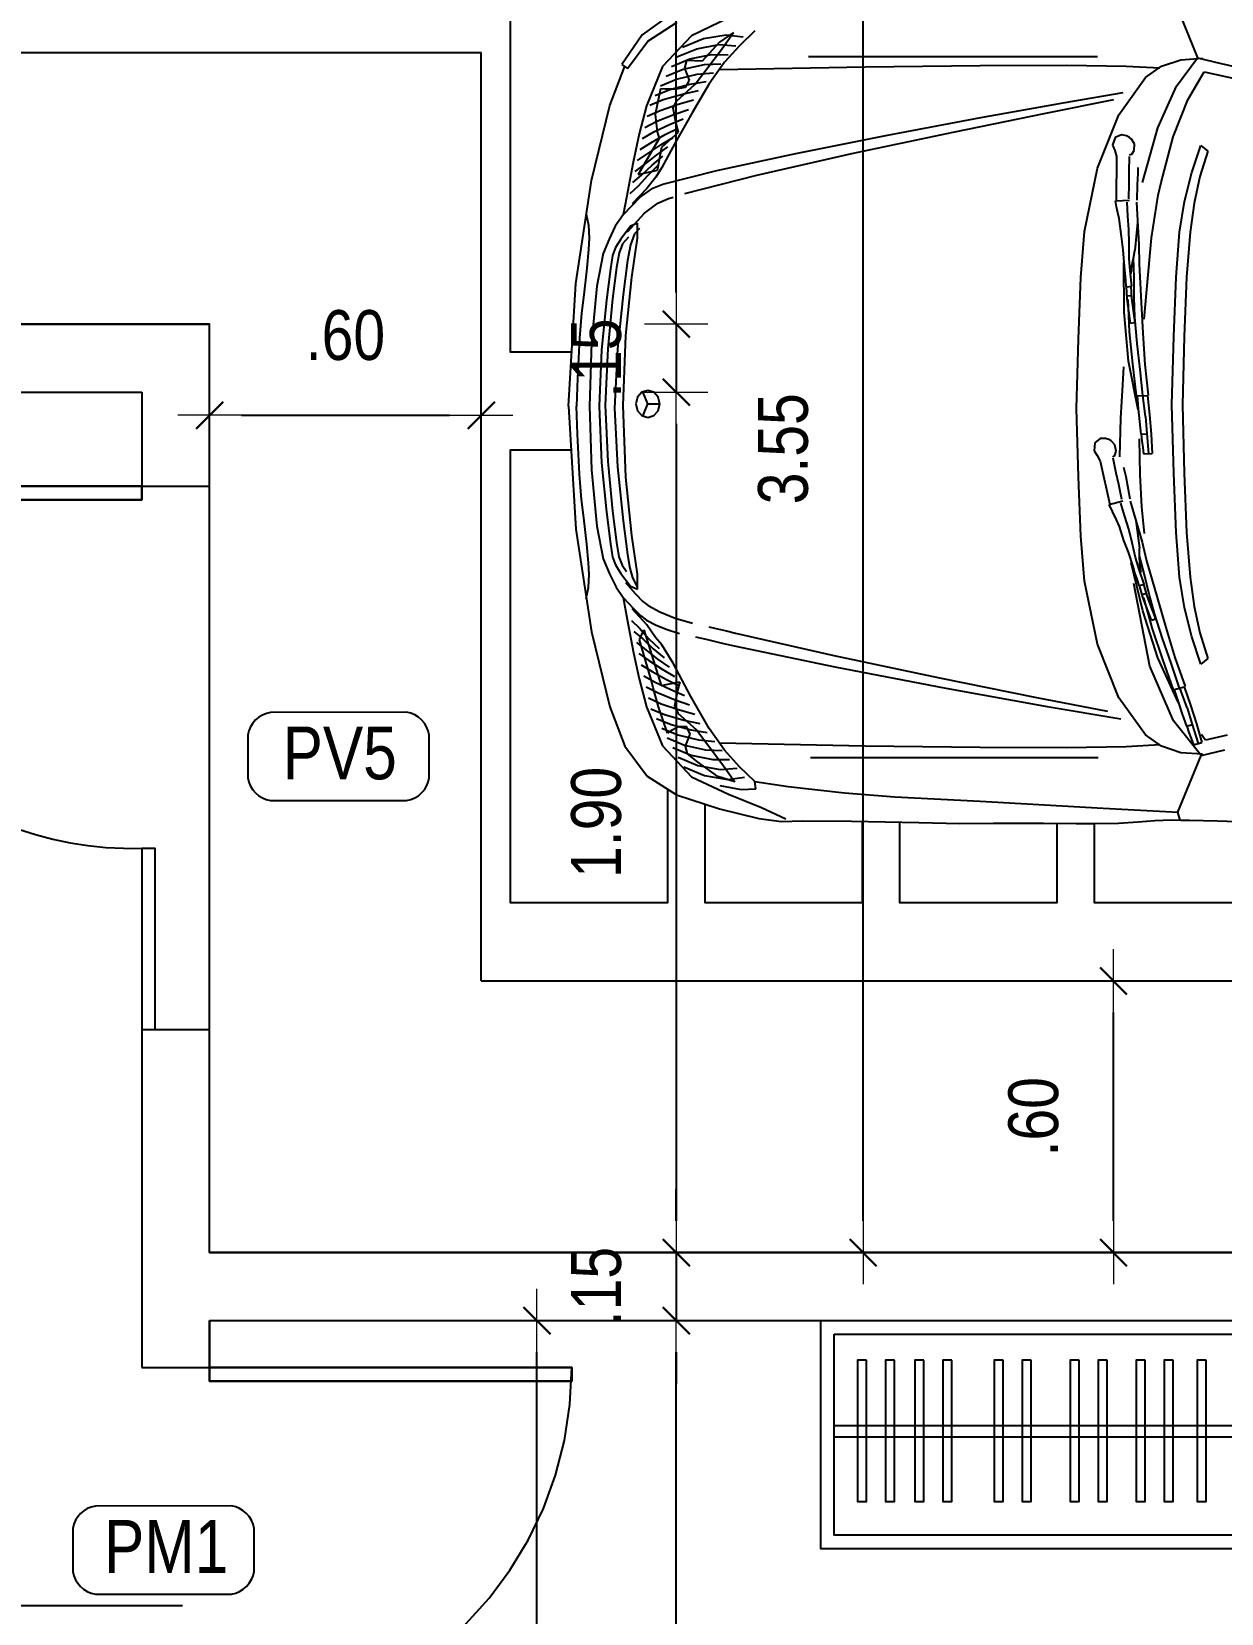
# Model space of a CAD drawing. Header units: millimetres. Extents: x -677 to -23, y -135 to 1112.
# Drawn here: x -48.333 to -45.704, y 844.587 to 848.08 of the extents above; entities that cross this region are included whole.
import ezdxf
from ezdxf.enums import TextEntityAlignment as Align

# ---------------------------------------------------------------- set-up
doc = ezdxf.new("R2010")
doc.units = ezdxf.units.MM
doc.header["$LTSCALE"] = 20
doc.header["$MEASUREMENT"] = 0
doc.header["$PDSIZE"] = -5
doc.linetypes.add('DASHDOT2', pattern=[0.5, 0.25, -0.125, 0, -0.125])
doc.linetypes.add('HIDDEN2', pattern=[0.1875, 0.125, -0.0625])
doc.layers.get('0').update_dxf_attribs({"linetype": 'CONTINUOUS'})
doc.layers.get('Defpoints').update_dxf_attribs({"linetype": 'CONTINUOUS'})
for name, color, linetype in [('003', 3, 'CONTINUOUS'), ('AR-ALV', 5, 'CONTINUOUS'), ('COTA', 7, 'CONTINUOUS'), ('Layer1', 7, 'CONTINUOUS')]:
    doc.layers.add(name, color=color, linetype=linetype)
doc.layers.add('E-Pen-C', color=4, linetype='CONTINUOUS', lineweight=15)
doc.layers.add('E-Pen-G', color=3, linetype='CONTINUOUS', lineweight=30)
doc.styles.add('F2', font='swissc.ttf')
doc.dimstyles.new('DIMENSION-1', dxfattribs={"dimtxt": 0.11, "dimasz": 0.07, "dimexe": 1, "dimexo": 0, "dimgap": 0.12, "dimtad": 1, "dimzin": 7, "dimdsep": 46, "dimtxsty": 'F2', "dimblk1": 'TRACO', "dimblk2": 'TRACO', "dimsah": 1, "dimcen": 1, "dimse1": 1, "dimse2": 1, "dimclrd": 256, "dimclre": 256, "dimclrt": 6, "dimadec": 0, "dimazin": 0, "dimtfac": 1, "dimtix": 1, "dimtmove": 2, "dimatfit": 3, "dimldrblk": 'TRACO', "dimfxl": 1, "dimtolj": 1, "dimtzin": 0, "dimarcsym": 0})

# ---------------------------------------------------------------- blocks, each defined once
blk = doc.blocks.new('Austin Mini dessus')
at = {"color": 8, "flags": 128}
for points in [[(-0.2069, 3.765), (-0.1204, 3.7865)], [(-0.1204, 3.7865), (-0.0703, 3.7926)], [(-0.114, 3.7617), (-0.0609, 3.787)], [(-0.0703, 3.7926), (-0.0241, 3.7916)], [(-0.0241, 3.7916), (0.0842, 3.7922)], [(0.0842, 3.7922), (0.2332, 3.7952)], [(0.2332, 3.7952), (0.3237, 3.797)], [(0.3237, 3.797), (0.3971, 3.7966)], [(0.3971, 3.7966), (0.5088, 3.7962)], [(0.5088, 3.7962), (0.581, 3.797)], [(0.581, 3.797), (0.6212, 3.7976)], [(0.6212, 3.7976), (0.674, 3.7963)], [(0.6405, 3.7634), (0.8064, 3.7721)], [(0.674, 3.7963), (0.7177, 3.7934)], [(0.7177, 3.7934), (0.7547, 3.7905)], [(0.7547, 3.7905), (0.7913, 3.7892)], [(0.7913, 3.7892), (0.8117, 3.7899)], [(0.8107, 3.7898), (0.8054, 3.7722)], [(0.8054, 3.7722), (0.8566, 3.6469)], [(0.8117, 3.7899), (0.831, 3.7901)], [(0.831, 3.7901), (0.8924, 3.7915)], [(0.8924, 3.7915), (1.0016, 3.7949)], [(-0.302, 3.7337), (-0.2069, 3.765)], [(-0.1874, 3.7324), (-0.114, 3.7617)], [(0.0688, 3.7297), (0.18, 3.7384)], [(0.18, 3.7384), (0.3684, 3.7483)], [(0.3684, 3.7483), (0.6405, 3.7634)], [(-0.3667, 3.6929), (-0.302, 3.7337)], [(-0.269, 3.694), (-0.1874, 3.7324)], [(-0.1734, 3.7051), (-0.2108, 3.6933)], [(-0.2065, 3.713), (-0.1595, 3.7223)], [(-0.2018, 3.6646), (-0.1734, 3.7051)], [(-0.1288, 3.7047), (-0.1629, 3.672)], [(-0.1595, 3.7223), (-0.127, 3.7206)], [(-0.127, 3.7206), (-0.1288, 3.7047)], [(-0.1288, 3.7047), (-0.0554, 3.7158)], [(-0.0554, 3.7158), (0.0688, 3.7297)], [(-0.4163, 3.6266), (-0.3667, 3.6929)], [(-0.3332, 3.6261), (-0.269, 3.694)], [(-0.2983, 3.6509), (-0.2548, 3.669)], [(-0.2862, 3.6722), (-0.24, 3.6915)], [(-0.2108, 3.6933), (-0.2557, 3.6613)], [(-0.2548, 3.669), (-0.2057, 3.6781)], [(-0.24, 3.6915), (-0.1897, 3.6999)], [(-0.2057, 3.6781), (-0.1684, 3.6754)], [(-0.1629, 3.672), (-0.1958, 3.6357)], [(-0.1897, 3.6999), (-0.152, 3.6952)], [(-0.3103, 3.6295), (-0.2696, 3.6465)], [(-0.2844, 3.624), (-0.2378, 3.6344)], [(-0.2776, 3.6432), (-0.2819, 3.6262)], [(-0.2557, 3.6613), (-0.2776, 3.6432)], [(-0.2696, 3.6465), (-0.2217, 3.6563)], [(-0.2582, 3.5904), (-0.2018, 3.6646)], [(-0.2378, 3.6344), (-0.2012, 3.6358)], [(-0.1958, 3.6357), (-0.2299, 3.5876)], [(-0.2217, 3.6563), (-0.1848, 3.6556)], [(0.6296, 3.652), (-0.0059, 3.652)], [(0.8118, 3.6411), (0.769, 3.6265)], [(0.8566, 3.6469), (0.7958, 3.5707)], [(0.8596, 3.6444), (0.8118, 3.6411)], [(0.8566, 3.6469), (0.909, 3.6348)], [(-0.4494, 3.54), (-0.4163, 3.6266)], [(-0.3686, 3.5396), (-0.3332, 3.6261)], [(-0.3219, 3.5976), (-0.3417, 3.5395)], [(-0.3344, 3.5868), (-0.2992, 3.6015)], [(-0.3224, 3.6082), (-0.2844, 3.624)], [(-0.3144, 3.5923), (-0.3219, 3.5976)], [(-0.2992, 3.6015), (-0.2538, 3.6126)], [(-0.2819, 3.6262), (-0.2717, 3.5998)], [(-0.2717, 3.5998), (-0.28, 3.5832)], [(-0.2538, 3.6126), (-0.2177, 3.6161)], [(-0.2069, 3.6195), (0.1144, 3.6255)], [(0.1144, 3.6255), (0.369, 3.6287)], [(0.369, 3.6287), (0.5603, 3.6292)], [(0.5603, 3.6292), (0.6914, 3.6273)], [(0.7337, 3.6018), (0.675, 3.5196)], [(0.6914, 3.6273), (0.7656, 3.6231)], [(0.769, 3.6265), (0.7337, 3.6018)], [(0.8299, 3.5961), (0.835, 3.6098)], [(0.835, 3.6098), (0.8402, 3.6233)], [(0.8372, 3.5784), (0.8502, 3.6203)], [(0.8402, 3.6233), (0.8582, 3.6183)], [(0.8462, 3.577), (0.8582, 3.6183)], [(0.8604, 3.6051), (0.8577, 3.6008)], [(0.8634, 3.6093), (0.8604, 3.6051)], [(0.8666, 3.6133), (0.8634, 3.6093)], [(0.9143, 3.6021), (0.8666, 3.6133)], [(-0.3465, 3.5655), (-0.3139, 3.579)], [(-0.3287, 3.5566), (-0.2858, 3.5689)], [(-0.2975, 3.5839), (-0.3144, 3.5923)], [(-0.3139, 3.579), (-0.2698, 3.5907)], [(-0.2994, 3.5535), (-0.2582, 3.5904)], [(-0.28, 3.5832), (-0.2975, 3.5839)], [(-0.2858, 3.5689), (-0.2505, 3.5765)], [(-0.2299, 3.5876), (-0.2701, 3.5169)], [(-0.2698, 3.5907), (-0.2341, 3.5963)], [(0.517, 3.5386), (0.6793, 3.5662)], [(0.7958, 3.5707), (0.7435, 3.4498)], [(0.8151, 3.5556), (0.8242, 3.5824)], [(0.8252, 3.5824), (0.8299, 3.5961)], [(0.8252, 3.5824), (0.8372, 3.5784)], [(0.8257, 3.5419), (0.8372, 3.5784)], [(0.8334, 3.5361), (0.8462, 3.577)], [(-0.4897, 3.3744), (-0.4494, 3.54)], [(-0.3843, 3.4776), (-0.3686, 3.5396)], [(-0.3639, 3.5197), (-0.3356, 3.5327)], [(-0.3585, 3.5441), (-0.3287, 3.5566)], [(-0.3417, 3.5395), (-0.3534, 3.4979)], [(-0.3356, 3.5327), (-0.2955, 3.5465)], [(-0.3066, 3.538), (-0.2994, 3.5535)], [(-0.3001, 3.5036), (-0.3066, 3.538)], [(-0.3051, 3.524), (-0.273, 3.5351)], [(-0.2955, 3.5465), (-0.2617, 3.5558)], [(0.2925, 3.4981), (0.517, 3.5386)], [(0.4929, 3.5192), (0.6502, 3.5491)], [(0.8067, 3.5309), (0.7615, 3.4315)], [(0.7972, 3.5019), (0.8063, 3.5287)], [(0.8063, 3.5287), (0.8151, 3.5556)], [(0.8257, 3.5419), (0.8097, 3.4979)], [(0.8192, 3.4954), (0.8334, 3.5361)], [(-0.3693, 3.4953), (-0.3424, 3.5089)], [(-0.3534, 3.4979), (-0.3572, 3.4821)], [(-0.3493, 3.4851), (-0.3148, 3.5016)], [(-0.3424, 3.5089), (-0.3051, 3.524)], [(-0.3244, 3.4792), (-0.2956, 3.4936)], [(-0.3148, 3.5016), (-0.2843, 3.5144)], [(-0.2701, 3.5169), (-0.3098, 3.443)], [(-0.2946, 3.4845), (-0.3001, 3.5036)], [(0.0478, 3.4514), (0.2925, 3.4981)], [(0.2791, 3.4759), (0.4929, 3.5192)], [(0.675, 3.5196), (0.6278, 3.4015)], [(0.7718, 3.4351), (0.7952, 3.5024)], [(0.8092, 3.4984), (0.7905, 3.4435)], [(0.7952, 3.5024), (0.8192, 3.4954)], [(0.7985, 3.4305), (0.8212, 3.4949)], [(-0.3968, 3.4202), (-0.3843, 3.4776)], [(-0.3572, 3.4821), (-0.3836, 3.3914)], [(-0.38, 3.4466), (-0.3561, 3.4613)], [(-0.3746, 3.4709), (-0.3493, 3.4851)], [(-0.374, 3.3698), (-0.3363, 3.4925)], [(-0.3561, 3.4613), (-0.3244, 3.4792)], [(-0.3363, 3.4925), (-0.2946, 3.4845)], [(-0.3341, 3.4567), (-0.3068, 3.4729)], [(0.0453, 3.4261), (0.2791, 3.4759)], [(-0.3854, 3.4222), (-0.363, 3.4375)], [(-0.3698, 3.4136), (-0.3437, 3.4343)], [(-0.363, 3.4375), (-0.3341, 3.4567)], [(-0.3534, 3.4119), (-0.3294, 3.4315)], [(-0.3437, 3.4343), (-0.3181, 3.4522)], [(-0.3098, 3.443), (-0.3346, 3.403)], [(-0.1749, 3.4052), (0.0478, 3.4514)], [(-0.172, 3.3767), (0.0453, 3.4261)], [(0.7435, 3.4498), (0.7081, 3.2674)], [(0.7615, 3.4315), (0.7277, 3.3278)], [(0.7484, 3.3675), (0.7718, 3.4351)], [(0.7905, 3.4435), (0.7715, 3.3887)], [(0.7785, 3.3642), (0.7985, 3.4305)], [(0.8558, 3.4451), (0.8359, 3.3854)], [(0.8536, 3.3763), (0.8715, 3.4329)], [(0.8715, 3.4329), (0.8558, 3.4451)], [(-0.4112, 3.3468), (-0.3968, 3.4202)], [(-0.3961, 3.3734), (-0.3767, 3.3898)], [(-0.3908, 3.3978), (-0.3698, 3.4136)], [(-0.3836, 3.3914), (-0.374, 3.3698)], [(-0.3836, 3.366), (-0.363, 3.3894)], [(-0.3767, 3.3898), (-0.3534, 3.4119)], [(-0.363, 3.3894), (-0.3407, 3.4108)], [(-0.3346, 3.403), (-0.3481, 3.3863)], [(-0.2599, 3.3851), (-0.2335, 3.3912)], [(-0.2335, 3.3912), (-0.2013, 3.399)], [(-0.2013, 3.399), (-0.1749, 3.4052)], [(0.6278, 3.4015), (0.5988, 3.2619)], [(0.7715, 3.3887), (0.7537, 3.3335)], [(-0.5243, 3.1472), (-0.4897, 3.3744)], [(-0.4015, 3.349), (-0.3836, 3.366)], [(-0.3679, 3.3589), (-0.4003, 3.3232)], [(-0.3683, 3.348), (-0.347, 3.3593)], [(-0.3481, 3.3863), (-0.3679, 3.3589)], [(-0.347, 3.3593), (-0.3226, 3.369)], [(-0.3226, 3.369), (-0.2958, 3.3774)], [(-0.3048, 3.3438), (-0.2667, 3.355)], [(-0.2307, 3.363), (-0.2112, 3.3675)], [(-0.2112, 3.3675), (-0.1915, 3.3721)], [(-0.1915, 3.3721), (-0.172, 3.3767)], [(0.7293, 3.299), (0.7484, 3.3675)], [(0.7597, 3.2985), (0.7785, 3.3642)], [(0.8359, 3.3854), (0.8202, 3.3211)], [(0.8415, 3.3179), (0.8536, 3.3763)], [(-0.4198, 3.2983), (-0.4112, 3.3468)], [(-0.4198, 3.2983), (-0.397, 3.3226)], [(-0.397, 3.3226), (-0.3805, 3.3391)], [(-0.3805, 3.3391), (-0.3683, 3.348)], [(-0.3644, 3.3161), (-0.339, 3.3298)], [(-0.339, 3.3298), (-0.3048, 3.3438)], [(0.7277, 3.3278), (0.7023, 3.2216)], [(0.7374, 3.3232), (0.728, 3.2975)], [(0.7371, 3.2944), (0.7462, 3.3202)], [(0.7472, 3.3485), (0.7374, 3.3232)], [(0.7537, 3.3335), (0.7422, 3.2911)], [(0.7462, 3.3202), (0.7557, 3.3455)], [(0.7472, 3.3485), (0.7557, 3.345)], [(0.8202, 3.3211), (0.8092, 3.2537)], [(0.8325, 3.2537), (0.8415, 3.3179)], [(-0.5014, 3.3001), (-0.4965, 3.2759)], [(-0.435, 3.2757), (-0.4198, 3.2983)], [(-0.415, 3.2655), (-0.3926, 3.2902)], [(-0.3926, 3.2902), (-0.3764, 3.3069)], [(-0.3764, 3.3069), (-0.3644, 3.3161)], [(0.728, 3.2975), (0.7203, 3.2716)], [(0.7263, 3.2915), (0.7353, 3.2885)], [(0.7293, 3.2686), (0.7371, 3.2944)], [(0.7422, 3.2911), (0.7318, 3.2485)], [(0.7478, 3.258), (0.7597, 3.2985)], [(-0.4965, 3.2759), (-0.4951, 3.2474)], [(-0.4498, 3.2462), (-0.435, 3.2757)], [(-0.4251, 3.2451), (-0.4036, 3.2735)], [(-0.4054, 3.2337), (-0.3992, 3.255)], [(-0.4036, 3.2735), (-0.3881, 3.2799)], [(-0.3992, 3.255), (-0.3897, 3.273)], [(-0.3881, 3.2799), (-0.3879, 3.2469)], [(0.5988, 3.2619), (0.5909, 3.1628)], [(0.7153, 3.258), (0.7105, 3.2437)], [(0.7198, 3.2721), (0.7153, 3.258)], [(0.7313, 3.2686), (0.72, 3.2361)], [(0.7208, 3.2721), (0.7313, 3.2686)], [(0.7318, 3.2485), (0.7208, 3.2061)], [(0.7361, 3.2172), (0.7478, 3.258)], [(0.8092, 3.2537), (0.8014, 3.1546)], [(0.8246, 3.1546), (0.8325, 3.2537)], [(-0.4961, 3.222), (-0.5002, 3.1805)], [(-0.4951, 3.2474), (-0.4961, 3.222)], [(-0.4783, 3.1411), (-0.4642, 3.2131)], [(-0.4642, 3.2131), (-0.4498, 3.2462)], [(-0.4433, 3.2092), (-0.4368, 3.2263)], [(-0.4368, 3.2263), (-0.4251, 3.2451)], [(-0.4292, 3.2081), (-0.4223, 3.2271)], [(-0.4223, 3.2271), (-0.4123, 3.2411)], [(-0.4102, 3.2033), (-0.4054, 3.2337)], [(-0.3879, 3.2469), (-0.4009, 3.1615)], [(0.7063, 3.2296), (0.6964, 3.1985)], [(0.7105, 3.2437), (0.7063, 3.2296)], [(0.72, 3.2361), (0.7116, 3.2101)], [(0.7215, 3.2248), (0.721, 3.2072)], [(0.7243, 3.2421), (0.7215, 3.2248)], [(0.7263, 3.1761), (0.7361, 3.2172)], [(-0.5002, 3.1805), (-0.5068, 3.1221)], [(-0.457, 3.1102), (-0.4482, 3.1794)], [(-0.4482, 3.1794), (-0.4433, 3.2092)], [(-0.4345, 3.1767), (-0.4292, 3.2081)], [(-0.42, 3.129), (-0.4102, 3.2033)], [(0.6964, 3.1985), (0.6864, 3.1723)], [(0.7116, 3.2101), (0.7041, 3.1774)], [(0.7123, 3.1286), (0.7203, 3.1896)], [(0.721, 3.2072), (0.7203, 3.1896)], [(-0.5405, 2.876), (-0.5243, 3.1472)], [(-0.4433, 3.1075), (-0.4345, 3.1767)], [(-0.4009, 3.1615), (-0.4139, 3.0323)], [(0.5909, 3.1628), (0.5858, 3.0317)], [(0.6864, 3.1723), (0.6761, 3.1418)], [(0.6969, 3.1476), (0.6884, 3.1193)], [(0.7041, 3.1774), (0.6969, 3.1476)], [(0.6998, 3.0852), (0.7263, 3.1761)], [(0.7318, 3.1572), (0.726, 3.0977)], [(0.8014, 3.1546), (0.7962, 3.0235)], [(0.8194, 3.0235), (0.8246, 3.1546)], [(-0.5068, 3.1221), (-0.5121, 3.0818)], [(-0.4897, 3.0166), (-0.4783, 3.1411)], [(-0.4678, 3.0008), (-0.457, 3.1102)], [(-0.4326, 3.01), (-0.42, 3.129)], [(0.6698, 3.1266), (0.6607, 3.1082)], [(0.6761, 3.1418), (0.6698, 3.1266)], [(0.6884, 3.1193), (0.6795, 3.0899)], [(-0.5121, 3.0818), (-0.5164, 3.0261)], [(-0.4541, 2.9981), (-0.4433, 3.1075)], [(0.6338, 2.997), (0.6553, 3.0927)], [(0.6607, 3.1082), (0.6538, 3.0932)], [(0.6538, 3.0932), (0.6836, 3.0845)], [(0.6818, 3.0817), (0.6747, 3.0485)], [(0.6957, 3.0601), (0.6993, 3.0807)], [(0.726, 3.0977), (0.7219, 3.0275)], [(0.6747, 3.0485), (0.6693, 3.0237)], [(0.6902, 3.0313), (0.6957, 3.0601)], [(-0.5164, 3.0261), (-0.5207, 2.9376)], [(-0.4943, 2.876), (-0.4897, 3.0166)], [(-0.4389, 2.8801), (-0.4326, 3.01)], [(-0.4139, 3.0323), (-0.4198, 2.8742)], [(0.5858, 3.0317), (0.5818, 2.8809)], [(0.6693, 3.0237), (0.6625, 2.9905)], [(0.6853, 3.0102), (0.6902, 3.0313)], [(0.7219, 3.0275), (0.7205, 2.9476)], [(0.7962, 3.0235), (0.7923, 2.8727)], [(0.8155, 2.8727), (0.8194, 3.0235)], [(-0.473, 2.876), (-0.4678, 3.0008)], [(-0.4594, 2.8733), (-0.4541, 2.9981)], [(0.6202, 2.9747), (0.6273, 2.9847)], [(0.6221, 2.9567), (0.6202, 2.9747)], [(0.6273, 2.9847), (0.6338, 2.997)], [(0.6618, 2.9878), (0.6631, 2.986)], [(0.6631, 2.986), (0.6661, 2.9845)], [(0.6661, 2.9845), (0.6693, 2.9748)], [(0.6693, 2.9748), (0.6662, 2.9608)], [(0.677, 2.9877), (0.6796, 2.9022)], [(0.7277, 2.9669), (0.7297, 2.9812)], [(0.7297, 2.9812), (0.7484, 2.9804)], [(0.7369, 2.9367), (0.7402, 2.9806)], [(0.7461, 2.9374), (0.7484, 2.9804)], [(-0.5207, 2.9376), (-0.5227, 2.876)], [(0.6341, 2.9475), (0.6221, 2.9567)], [(0.6455, 2.9473), (0.6341, 2.9475)], [(0.6529, 2.9495), (0.6455, 2.9473)], [(0.6577, 2.9524), (0.6529, 2.9495)], [(0.6662, 2.9608), (0.6577, 2.9524)], [(0.7205, 2.9096), (0.7234, 2.9377)], [(0.7244, 2.9379), (0.7259, 2.9524)], [(0.7244, 2.9379), (0.7369, 2.9367)], [(0.7259, 2.9524), (0.7277, 2.9669)], [(0.7339, 2.8986), (0.7369, 2.9367)], [(0.7427, 2.8947), (0.7461, 2.9374)], [(-0.3786, 2.8967), (-0.3653, 2.9008)], [(-0.3653, 2.9008), (-0.352, 2.8967)], [(0.6796, 2.9022), (0.6837, 2.8284)], [(0.718, 2.8814), (0.7205, 2.9096)], [(-0.5405, 2.876), (-0.5243, 2.6047)], [(-0.5207, 2.8143), (-0.5227, 2.876)], [(-0.4897, 2.7353), (-0.4943, 2.876)], [(-0.4678, 2.7512), (-0.473, 2.876)], [(-0.4541, 2.7484), (-0.4594, 2.8733)], [(-0.4326, 2.7495), (-0.4389, 2.8801)], [(-0.4198, 2.8742), (-0.4139, 2.72)], [(-0.3917, 2.8708), (-0.3881, 2.8859)], [(-0.3881, 2.8557), (-0.3917, 2.8708)], [(-0.3881, 2.8859), (-0.3786, 2.8967)], [(-0.3767, 2.8977), (-0.3653, 2.8708)], [(-0.3653, 2.8708), (-0.3767, 2.844)], [(-0.3653, 2.8708), (-0.3389, 2.8708)], [(-0.352, 2.8967), (-0.3425, 2.8859)], [(-0.3425, 2.8859), (-0.3389, 2.8708)], [(-0.3389, 2.8708), (-0.3425, 2.8557)], [(0.5818, 2.8809), (0.5858, 2.7275)], [(0.7179, 2.8836), (0.6962, 2.7767)], [(0.7152, 2.8533), (0.718, 2.8814)], [(0.7339, 2.8986), (0.7283, 2.8522)], [(0.7381, 2.8519), (0.7427, 2.8947)], [(0.7923, 2.8727), (0.7962, 2.7218)], [(0.8194, 2.7218), (0.8155, 2.8727)], [(-0.3786, 2.845), (-0.3881, 2.8557)], [(-0.3653, 2.8409), (-0.3786, 2.845)], [(-0.352, 2.845), (-0.3653, 2.8409)], [(-0.3425, 2.8557), (-0.352, 2.845)], [(0.7054, 2.7825), (0.7131, 2.8533)], [(0.7131, 2.8533), (0.7381, 2.8519)], [(0.7277, 2.8526), (0.7218, 2.7949)], [(0.7325, 2.784), (0.7401, 2.8518)], [(-0.5164, 2.7259), (-0.5207, 2.8143)], [(0.6837, 2.8284), (0.6857, 2.7893)], [(0.7218, 2.7949), (0.7156, 2.7372)], [(0.6962, 2.7767), (0.6866, 2.668)], [(0.6979, 2.7113), (0.7054, 2.7825)], [(0.7279, 2.7148), (0.7325, 2.784)], [(-0.5121, 2.6701), (-0.5164, 2.7259)], [(-0.4783, 2.6109), (-0.4897, 2.7353)], [(-0.457, 2.6417), (-0.4678, 2.7512)], [(-0.4433, 2.639), (-0.4541, 2.7484)], [(-0.42, 2.6293), (-0.4326, 2.7495)], [(0.5858, 2.7275), (0.5909, 2.5917)], [(0.7156, 2.7372), (0.7107, 2.6794)], [(-0.4139, 2.72), (-0.4009, 2.5911)], [(0.6946, 2.6403), (0.6979, 2.7113)], [(0.701, 2.6926), (0.6971, 2.6657)], [(0.701, 2.6926), (0.7101, 2.6911)], [(0.7063, 2.6647), (0.71, 2.6915)], [(0.7244, 2.6467), (0.7279, 2.7148)], [(0.7962, 2.7218), (0.8014, 2.5907)], [(0.8246, 2.5907), (0.8194, 2.7218)], [(-0.5068, 2.6299), (-0.5121, 2.6701)], [(0.6866, 2.668), (0.6857, 2.5588)], [(0.6971, 2.6657), (0.6937, 2.6386)], [(0.7033, 2.6376), (0.7063, 2.6647)], [(0.7107, 2.6794), (0.709, 2.6356)], [(0.731, 2.6835), (0.7474, 2.5042)], [(-0.5002, 2.5714), (-0.5068, 2.6299)], [(-0.4482, 2.5725), (-0.457, 2.6417)], [(-0.4345, 2.5698), (-0.4433, 2.639)], [(-0.4102, 2.5543), (-0.42, 2.6293)], [(0.6937, 2.6386), (0.692, 2.6115)], [(0.6934, 2.6323), (0.7028, 2.6314)], [(0.7015, 2.6106), (0.7033, 2.6376)], [(0.709, 2.6356), (0.7085, 2.5917)], [(0.7219, 2.6045), (0.7244, 2.6467)], [(-0.5243, 2.6047), (-0.4897, 2.3776)], [(-0.4642, 2.5388), (-0.4783, 2.6109)], [(-0.4009, 2.5911), (-0.3879, 2.5051)], [(0.5909, 2.5917), (0.5988, 2.49)], [(0.6903, 2.5972), (0.689, 2.5822)], [(0.6914, 2.6119), (0.6903, 2.5972)], [(0.6924, 2.6121), (0.7034, 2.6111)], [(0.7034, 2.6111), (0.6997, 2.5769)], [(0.7085, 2.5917), (0.7072, 2.5478)], [(0.7197, 2.5621), (0.7219, 2.6045)], [(0.8014, 2.5907), (0.8092, 2.4916)], [(0.8325, 2.4916), (0.8246, 2.5907)], [(-0.4961, 2.5299), (-0.5002, 2.5714)], [(-0.4433, 2.5428), (-0.4482, 2.5725)], [(-0.429, 2.5374), (-0.4345, 2.5698)], [(-0.4038, 2.5192), (-0.4102, 2.5543)], [(0.6878, 2.5675), (0.6847, 2.5306)], [(0.689, 2.5822), (0.6878, 2.5675)], [(0.6997, 2.5769), (0.6975, 2.5497)], [(0.6975, 2.5497), (0.6975, 2.5161)], [(0.7026, 2.5837), (0.7038, 2.5662)], [(0.7038, 2.5662), (0.7072, 2.5489)], [(0.7193, 2.5199), (0.7197, 2.5621)], [(-0.4951, 2.5046), (-0.4961, 2.5299)], [(-0.4511, 2.5067), (-0.4642, 2.5388)], [(-0.4368, 2.5257), (-0.4433, 2.5428)], [(-0.4251, 2.5069), (-0.4368, 2.5257)], [(-0.4211, 2.5171), (-0.429, 2.5374)], [(-0.4082, 2.5023), (-0.4211, 2.5171)], [(-0.3951, 2.4956), (-0.4038, 2.5192)], [(0.6847, 2.5306), (0.6807, 2.5008)], [(0.6975, 2.5161), (0.6972, 2.4854)], [(0.7072, 2.5489), (0.7105, 2.5317)], [(0.7164, 2.4705), (0.7105, 2.5317)], [(0.714, 2.4253), (0.7193, 2.5199)], [(-0.4965, 2.4761), (-0.4951, 2.5046)], [(-0.4377, 2.4782), (-0.4511, 2.5067)], [(-0.4036, 2.4784), (-0.4251, 2.5069)], [(-0.4106, 2.4907), (-0.373, 2.4496)], [(-0.3837, 2.4832), (-0.3951, 2.4956)], [(-0.3879, 2.5051), (-0.3881, 2.472)], [(0.5988, 2.49), (0.6278, 2.3505)], [(0.6807, 2.5008), (0.6754, 2.4613)], [(0.6972, 2.4854), (0.6952, 2.456)], [(0.7474, 2.5042), (0.7622, 2.4097)], [(0.8092, 2.4916), (0.8202, 2.4242)], [(0.8415, 2.4274), (0.8325, 2.4916)], [(-0.5014, 2.4519), (-0.4965, 2.4761)], [(-0.4198, 2.4536), (-0.4377, 2.4782)], [(-0.4198, 2.4536), (-0.3822, 2.4143)], [(-0.4126, 2.4151), (-0.4198, 2.4536)], [(-0.3881, 2.472), (-0.4036, 2.4784)], [(-0.373, 2.4496), (-0.3435, 2.4277)], [(0.673, 2.4486), (0.6699, 2.4354)], [(0.6754, 2.4613), (0.673, 2.4486)], [(0.6952, 2.456), (0.6932, 2.4254)], [(-0.3975, 2.3367), (-0.4126, 2.4151)], [(-0.3677, 2.3955), (-0.4003, 2.4288)], [(-0.3822, 2.4143), (-0.3546, 2.3944)], [(-0.3435, 2.4277), (-0.32, 2.4176)], [(-0.32, 2.4176), (-0.3092, 2.4141)], [(0.6699, 2.4354), (0.6674, 2.4227)], [(0.6674, 2.4227), (0.6984, 2.421)], [(0.6695, 2.3245), (0.669, 2.4226)], [(0.6972, 2.4178), (0.6978, 2.3839)], [(0.715, 2.4096), (0.7145, 2.4208)], [(0.8202, 2.4242), (0.8359, 2.3599)], [(0.8536, 2.369), (0.8415, 2.4274)], [(-0.4897, 2.3776), (-0.4494, 2.2119)], [(-0.4043, 2.4065), (-0.3863, 2.3895)], [(-0.3989, 2.3821), (-0.3794, 2.3657)], [(-0.3863, 2.3895), (-0.3657, 2.3661)], [(-0.3478, 2.3704), (-0.3677, 2.3955)], [(-0.3546, 2.3944), (-0.3323, 2.3856)], [(-0.3323, 2.3856), (-0.2128, 2.3556)], [(-0.2838, 2.4064), (-0.1243, 2.3655)], [(0.6978, 2.3839), (0.6981, 2.3586)], [(0.7153, 2.3984), (0.715, 2.4096)], [(0.7156, 2.3872), (0.7153, 2.3984)], [(0.7163, 2.3745), (0.7156, 2.3872)], [(0.7276, 2.3821), (0.761, 2.261)], [(0.7622, 2.4097), (0.7686, 2.3821)], [(0.7686, 2.3821), (0.7952, 2.2812)], [(-0.3935, 2.3577), (-0.3726, 2.3419)], [(-0.3864, 2.3641), (-0.3443, 2.3544)], [(-0.3402, 2.2847), (-0.3864, 2.3641)], [(-0.3794, 2.3657), (-0.3561, 2.3436)], [(-0.3726, 2.3419), (-0.3464, 2.3212)], [(-0.3657, 2.3661), (-0.3434, 2.3447)], [(-0.3561, 2.3436), (-0.3321, 2.324)], [(-0.3346, 2.3489), (-0.3478, 2.3704)], [(-0.3443, 2.3544), (-0.3348, 2.3038)], [(-0.3048, 2.2947), (-0.3346, 2.3489)], [(-0.2128, 2.3556), (-0.0386, 2.3181)], [(-0.1243, 2.3655), (0.085, 2.3182)], [(0.6278, 2.3505), (0.675, 2.2324)], [(0.6981, 2.3586), (0.6989, 2.3247)], [(0.717, 2.3616), (0.7163, 2.3745)], [(0.7167, 2.349), (0.717, 2.3616)], [(0.8359, 2.3599), (0.8558, 2.3002)], [(0.8715, 2.3124), (0.8536, 2.369)], [(-0.3843, 2.2744), (-0.3975, 2.3367)], [(-0.3881, 2.3334), (-0.3657, 2.3181)], [(-0.3827, 2.309), (-0.3589, 2.2942)], [(-0.3657, 2.3181), (-0.3368, 2.2988)], [(-0.3464, 2.3212), (-0.3209, 2.3033)], [(-0.0386, 2.3181), (0.1643, 2.2777)], [(0.085, 2.3182), (0.3093, 2.2706)], [(0.6613, 2.2997), (0.6659, 2.3111)], [(0.6659, 2.3111), (0.6695, 2.3245)], [(0.6989, 2.3218), (0.7006, 2.3204)], [(0.7006, 2.3204), (0.7038, 2.3197)], [(0.7038, 2.3197), (0.7091, 2.3109)], [(0.7091, 2.3109), (0.7093, 2.2966)], [(0.8558, 2.3002), (0.8715, 2.3124)], [(-0.3686, 2.2124), (-0.3843, 2.2744)], [(-0.3774, 2.2846), (-0.352, 2.2704)], [(-0.3589, 2.2942), (-0.3272, 2.2763)], [(-0.352, 2.2704), (-0.3175, 2.2539)], [(-0.3489, 2.2319), (-0.3449, 2.2704)], [(-0.3449, 2.2704), (-0.3402, 2.2847)], [(-0.3368, 2.2988), (-0.3096, 2.2826)], [(-0.3348, 2.3038), (-0.2973, 2.271)], [(-0.3272, 2.2763), (-0.2983, 2.2619)], [(-0.2675, 2.228), (-0.3048, 2.2947)], [(-0.2973, 2.271), (-0.3028, 2.2519)], [(0.1643, 2.2777), (0.3699, 2.2387)], [(0.3093, 2.2706), (0.5139, 2.2288)], [(0.6672, 2.2826), (0.6613, 2.2997)], [(0.6809, 2.2764), (0.6672, 2.2826)], [(0.6921, 2.2787), (0.6809, 2.2764)], [(0.6988, 2.2826), (0.6921, 2.2787)], [(0.7029, 2.2864), (0.6988, 2.2826)], [(0.7093, 2.2966), (0.7029, 2.2864)], [(0.7952, 2.2812), (0.8271, 2.1996)], [(-0.372, 2.2602), (-0.3452, 2.2466)], [(-0.3666, 2.2358), (-0.3383, 2.2228)], [(-0.3452, 2.2466), (-0.3079, 2.2315)], [(-0.3175, 2.2539), (-0.287, 2.2412)], [(-0.3028, 2.2519), (-0.3094, 2.2175)], [(0.3699, 2.2387), (0.552, 2.2057)], [(0.761, 2.261), (0.8021, 2.1691)], [(0.8634, 2.1376), (1.3706, 2.2486)], [(-0.4494, 2.2119), (-0.4163, 2.1254)], [(-0.3332, 2.1259), (-0.3686, 2.2124)], [(-0.3612, 2.2114), (-0.3315, 2.199)], [(-0.3375, 2.1754), (-0.3489, 2.2319)], [(-0.3383, 2.2228), (-0.2982, 2.209)], [(-0.3094, 2.2175), (-0.3021, 2.202)], [(-0.3079, 2.2315), (-0.2757, 2.2204)], [(-0.3021, 2.202), (-0.261, 2.1651)], [(-0.2982, 2.209), (-0.2645, 2.1997)], [(-0.2299, 2.1644), (-0.2675, 2.228)], [(0.5139, 2.2288), (0.6638, 2.199)], [(0.552, 2.2057), (0.6848, 2.1831)], [(0.675, 2.2324), (0.7337, 2.1502)], [(-0.3492, 2.1901), (-0.3167, 2.1765)], [(-0.3267, 2.1761), (-0.3375, 2.1754)], [(-0.3372, 2.1687), (-0.3019, 2.154)], [(-0.3315, 2.199), (-0.2886, 2.1866)], [(-0.3036, 2.1762), (-0.3267, 2.1761)], [(-0.3167, 2.1765), (-0.2725, 2.1648)], [(-0.2827, 2.1724), (-0.3036, 2.1762)], [(-0.2886, 2.1866), (-0.2532, 2.179)], [(-0.2744, 2.1557), (-0.2827, 2.1724)], [(0.8021, 2.1691), (0.849, 2.1068)], [(0.8271, 2.1996), (0.8634, 2.1376)], [(-0.3251, 2.1474), (-0.2871, 2.1315)], [(-0.3019, 2.154), (-0.2565, 2.1429)], [(-0.2871, 2.1315), (-0.2405, 2.1211)], [(-0.2847, 2.1294), (-0.2744, 2.1557)], [(-0.2725, 2.1648), (-0.2368, 2.1592)], [(-0.261, 2.1651), (-0.2046, 2.0909)], [(-0.2565, 2.1429), (-0.2204, 2.1395)], [(-0.1958, 2.1163), (-0.2299, 2.1644)], [(-0.2069, 2.1325), (0.1144, 2.1265)], [(0.7337, 2.1502), (0.769, 2.1254)], [(0.9014, 2.1189), (1.0142, 2.1447)], [(-0.4226, 2.1216), (-0.4101, 2.1302)], [(-0.3778, 2.0561), (-0.4226, 2.1216)], [(-0.4101, 2.1302), (-0.3656, 2.0699)], [(-0.269, 2.0579), (-0.3332, 2.1259)], [(-0.3131, 2.126), (-0.2723, 2.109)], [(-0.301, 2.1047), (-0.2575, 2.0865)], [(-0.2803, 2.1124), (-0.2847, 2.1294)], [(-0.2456, 2.1137), (-0.2803, 2.1124)], [(-0.2723, 2.109), (-0.2245, 2.0993)], [(-0.2071, 2.072), (-0.2456, 2.1137)], [(-0.2405, 2.1211), (-0.204, 2.1197)], [(-0.2245, 2.0993), (-0.1876, 2.0999)], [(-0.1629, 2.08), (-0.1958, 2.1163)], [(0.6276, 2.1045), (-0.0104, 2.1045)], [(0.1144, 2.1265), (0.369, 2.1233)], [(0.369, 2.1233), (0.5603, 2.1227)], [(0.5603, 2.1227), (0.6914, 2.1247)], [(0.6914, 2.1247), (0.7656, 2.1289)], [(0.769, 2.1254), (0.8118, 2.1109)], [(0.7979, 1.9816), (0.849, 2.1068)], [(0.8118, 2.1109), (0.8596, 2.1076)], [(0.849, 2.1068), (0.9014, 2.1189)], [(-0.3656, 2.0699), (-0.3005, 2.0279)], [(-0.289, 2.0833), (-0.2428, 2.064)], [(-0.2575, 2.0865), (-0.2084, 2.0774)], [(-0.2428, 2.064), (-0.1924, 2.0556)], [(-0.2084, 2.0774), (-0.1711, 2.0801)], [(-0.1762, 2.0504), (-0.2071, 2.072)], [(-0.2046, 2.0909), (-0.1762, 2.0504)], [(-0.1288, 2.0473), (-0.1629, 2.08)], [(-0.3153, 2.0107), (-0.3778, 2.0561)], [(-0.1866, 2.0184), (-0.269, 2.0579)], [(-0.1924, 2.0556), (-0.1547, 2.0604)]]:
    blk.add_lwpolyline(points, dxfattribs=at)
blk = doc.blocks.new('TRACO')
at = {"layer": 'E-Pen-C'}
for p, q in [((0, 1), (0, -1)), ((-1, 0), (1, 0))]:
    blk.add_line(p, q, dxfattribs=at)
at = {"layer": 'E-Pen-G'}
blk.add_line((-0.424, -0.424), (0.424, 0.424), dxfattribs=at)
blk = doc.blocks.new('*D321')
at = {"color": 4, "lineweight": -2}
blk.add_line((-49.3296, 848.864), (-49.3296, 847.504), dxfattribs=at)
at = {"layer": 'Defpoints', "color": 0, "linetype": 'Continuous'}
for p in [(-49.9339, 848.934), (-49.3296, 847.434), (-47.5933, 847.434)]:
    blk.add_point(p, dxfattribs=at)
at = {"color": 4, "linetype": 'Continuous', "lineweight": -2, "xscale": 0.07, "yscale": 0.07, "zscale": 0.07}
for p, rotation in [((-49.3296, 848.934), 90), ((-49.3296, 847.434), 270)]:
    blk.add_blockref('TRACO', p, dxfattribs=dict(at, rotation=rotation))
at = {"color": 4, "linetype": 'Continuous', "insert": (-49.506, 848.184), "char_height": 0.11, "attachment_point": 5, "rotation": 90, "style": 'F2'}
blk.add_mtext('\\A1;1.50', dxfattribs=at)
blk = doc.blocks.new('*D322')
at = {"color": 4, "lineweight": -2}
for p, q in [((-46.9085, 847.504), (-46.9085, 847.574)), ((-46.9085, 847.434), (-46.9085, 847.284)), ((-46.9085, 847.214), (-46.9085, 847.144))]:
    blk.add_line(p, q, dxfattribs=at)
at = {"layer": 'Defpoints', "color": 0, "linetype": 'Continuous'}
for p in [(-47.9393, 847.434), (-48.0893, 847.284), (-46.9085, 847.284)]:
    blk.add_point(p, dxfattribs=at)
at = {"color": 4, "linetype": 'Continuous', "lineweight": -2, "xscale": 0.07, "yscale": 0.07, "zscale": 0.07}
for p, rotation in [((-46.9085, 847.434), 270), ((-46.9085, 847.284), 90)]:
    blk.add_blockref('TRACO', p, dxfattribs=dict(at, rotation=rotation))
at = {"color": 4, "linetype": 'Continuous', "insert": (-47.085, 847.359), "char_height": 0.11, "attachment_point": 5, "rotation": 90, "style": 'F2'}
blk.add_mtext('\\A1;.15', dxfattribs=at)
blk = doc.blocks.new('*D339')
at = {"color": 4, "lineweight": -2}
blk.add_line((-46.9085, 847.214), (-46.9085, 845.454), dxfattribs=at)
at = {"layer": 'Defpoints', "color": 0, "linetype": 'Continuous'}
for p in [(-48.0893, 847.284), (-47.9393, 845.384), (-46.9085, 845.384)]:
    blk.add_point(p, dxfattribs=at)
at = {"color": 4, "linetype": 'Continuous', "lineweight": -2, "xscale": 0.07, "yscale": 0.07, "zscale": 0.07}
for p, rotation in [((-46.9085, 847.284), 90), ((-46.9085, 845.384), 270)]:
    blk.add_blockref('TRACO', p, dxfattribs=dict(at, rotation=rotation))
at = {"color": 4, "linetype": 'Continuous', "insert": (-47.085, 846.334), "char_height": 0.11, "attachment_point": 5, "rotation": 90, "style": 'F2'}
blk.add_mtext('\\A1;1.90', dxfattribs=at)
blk = doc.blocks.new('*D340')
at = {"color": 4, "lineweight": -2}
for p, q in [((-46.9085, 845.454), (-46.9085, 845.524)), ((-46.9085, 845.384), (-46.9085, 845.234)), ((-46.9085, 845.164), (-46.9085, 845.094))]:
    blk.add_line(p, q, dxfattribs=at)
at = {"layer": 'Defpoints', "color": 0, "linetype": 'Continuous'}
for p in [(-47.9393, 845.384), (-47.9393, 845.234), (-46.9085, 845.234)]:
    blk.add_point(p, dxfattribs=at)
at = {"color": 4, "linetype": 'Continuous', "lineweight": -2, "xscale": 0.07, "yscale": 0.07, "zscale": 0.07}
for p, rotation in [((-46.9085, 845.384), 270), ((-46.9085, 845.234), 90)]:
    blk.add_blockref('TRACO', p, dxfattribs=dict(at, rotation=rotation))
at = {"color": 4, "linetype": 'Continuous', "insert": (-47.085, 845.309), "char_height": 0.11, "attachment_point": 5, "rotation": 90, "style": 'F2'}
blk.add_mtext('\\A1;.15', dxfattribs=at)
blk = doc.blocks.new('*D323')
at = {"color": 4, "lineweight": -2}
blk.add_line((-46.4958, 845.454), (-46.4958, 848.864), dxfattribs=at)
at = {"layer": 'Defpoints', "color": 0, "linetype": 'Continuous'}
for p in [(-50.6346, 848.934), (-46.4958, 848.934), (-47.9393, 845.384)]:
    blk.add_point(p, dxfattribs=at)
at = {"color": 4, "linetype": 'Continuous', "lineweight": -2, "xscale": 0.07, "yscale": 0.07, "zscale": 0.07}
for p, rotation in [((-46.4958, 848.934), 90), ((-46.4958, 845.384), 270)]:
    blk.add_blockref('TRACO', p, dxfattribs=dict(at, rotation=rotation))
at = {"color": 4, "linetype": 'Continuous', "insert": (-46.6722, 847.159), "char_height": 0.11, "attachment_point": 5, "rotation": 90, "style": 'F2'}
blk.add_mtext('\\A1;3.55', dxfattribs=at)
blk = doc.blocks.new('*D360')
at = {"color": 4, "lineweight": -2}
blk.add_line((-51.516, 849.2568), (-48.1593, 849.2568), dxfattribs=at)
at = {"layer": 'Defpoints', "color": 0, "linetype": 'Continuous'}
for p in [(-48.0893, 849.2568), (-51.586, 847.284), (-48.0893, 847.284)]:
    blk.add_point(p, dxfattribs=at)
at = {"color": 4, "linetype": 'Continuous', "lineweight": -2, "xscale": 0.07, "yscale": 0.07, "zscale": 0.07, "rotation": 180}
blk.add_blockref('TRACO', (-51.586, 849.2568), dxfattribs=at)
at = {"color": 4, "linetype": 'Continuous', "lineweight": -2, "xscale": 0.07, "yscale": 0.07, "zscale": 0.07}
blk.add_blockref('TRACO', (-48.0893, 849.2568), dxfattribs=at)
at = {"color": 4, "linetype": 'Continuous', "insert": (-49.8376, 849.4332), "char_height": 0.11, "attachment_point": 5, "style": 'F2'}
blk.add_mtext('\\A1;3.50', dxfattribs=at)
blk = doc.blocks.new('*D335')
at = {"color": 4, "lineweight": -2}
for p, q in [((-48.1593, 849.2568), (-48.2293, 849.2568)), ((-48.0893, 849.2568), (-47.9393, 849.2568)), ((-47.8693, 849.2568), (-47.7993, 849.2568))]:
    blk.add_line(p, q, dxfattribs=at)
at = {"layer": 'Defpoints', "color": 0, "linetype": 'Continuous'}
for p in [(-47.9393, 849.2568), (-47.9393, 847.434), (-48.0893, 847.284)]:
    blk.add_point(p, dxfattribs=at)
at = {"color": 4, "linetype": 'Continuous', "lineweight": -2, "xscale": 0.07, "yscale": 0.07, "zscale": 0.07}
blk.add_blockref('TRACO', (-48.0893, 849.2568), dxfattribs=at)
at = {"color": 4, "linetype": 'Continuous', "lineweight": -2, "xscale": 0.07, "yscale": 0.07, "zscale": 0.07, "rotation": 180}
blk.add_blockref('TRACO', (-47.9393, 849.2568), dxfattribs=at)
at = {"color": 4, "linetype": 'Continuous', "insert": (-48.0143, 849.4333), "char_height": 0.11, "attachment_point": 5, "style": 'F2'}
blk.add_mtext('\\A1;.15', dxfattribs=at)
blk = doc.blocks.new('*D336')
at = {"color": 4, "lineweight": -2}
blk.add_line((-47.8693, 849.2568), (-44.8093, 849.2568), dxfattribs=at)
at = {"layer": 'Defpoints', "color": 0, "linetype": 'Continuous'}
for p in [(-44.7393, 849.2568), (-47.9393, 847.434), (-44.7393, 845.234)]:
    blk.add_point(p, dxfattribs=at)
at = {"color": 4, "linetype": 'Continuous', "lineweight": -2, "xscale": 0.07, "yscale": 0.07, "zscale": 0.07, "rotation": 180}
blk.add_blockref('TRACO', (-47.9393, 849.2568), dxfattribs=at)
at = {"color": 4, "linetype": 'Continuous', "lineweight": -2, "xscale": 0.07, "yscale": 0.07, "zscale": 0.07}
blk.add_blockref('TRACO', (-44.7393, 849.2568), dxfattribs=at)
at = {"color": 4, "linetype": 'Continuous', "insert": (-46.3393, 849.4334), "char_height": 0.11, "attachment_point": 5, "style": 'F2'}
blk.add_mtext('\\A1;3.20', dxfattribs=at)
blk = doc.blocks.new('*D295')
at = {"color": 4, "lineweight": -2}
blk.add_line((-47.8693, 847.2329), (-47.4093, 847.2329), dxfattribs=at)
at = {"layer": 'Defpoints', "color": 0, "linetype": 'Continuous'}
for p in [(-47.9393, 847.434), (-47.3393, 847.434), (-47.3393, 847.2329)]:
    blk.add_point(p, dxfattribs=at)
at = {"color": 4, "linetype": 'Continuous', "lineweight": -2, "xscale": 0.07, "yscale": 0.07, "zscale": 0.07, "rotation": 180}
blk.add_blockref('TRACO', (-47.9393, 847.2329), dxfattribs=at)
at = {"color": 4, "linetype": 'Continuous', "lineweight": -2, "xscale": 0.07, "yscale": 0.07, "zscale": 0.07}
blk.add_blockref('TRACO', (-47.3393, 847.2329), dxfattribs=at)
at = {"color": 4, "linetype": 'Continuous', "insert": (-47.6393, 847.4093), "char_height": 0.11, "attachment_point": 5, "style": 'F2'}
blk.add_mtext('\\A1;.60', dxfattribs=at)
blk = doc.blocks.new('*D296')
at = {"color": 4, "lineweight": -2}
blk.add_line((-45.9428, 845.454), (-45.9428, 845.914), dxfattribs=at)
at = {"layer": 'Defpoints', "color": 0, "linetype": 'Continuous'}
for p in [(-45.9428, 845.984), (-44.5893, 845.984), (-44.5893, 845.384)]:
    blk.add_point(p, dxfattribs=at)
at = {"color": 4, "linetype": 'Continuous', "lineweight": -2, "xscale": 0.07, "yscale": 0.07, "zscale": 0.07}
for p, rotation in [((-45.9428, 845.984), 90), ((-45.9428, 845.384), 270)]:
    blk.add_blockref('TRACO', p, dxfattribs=dict(at, rotation=rotation))
at = {"color": 4, "linetype": 'Continuous', "insert": (-46.1193, 845.684), "char_height": 0.11, "attachment_point": 5, "rotation": 90, "style": 'F2'}
blk.add_mtext('\\A1;.60', dxfattribs=at)
blk = doc.blocks.new('*D316')
at = {"color": 4, "lineweight": -2}
blk.add_line((-46.9085, 847.504), (-46.9085, 849.014), dxfattribs=at)
at = {"layer": 'Defpoints', "color": 0, "linetype": 'Continuous'}
for p in [(-47.9393, 849.084), (-46.9085, 849.084), (-47.9393, 847.434)]:
    blk.add_point(p, dxfattribs=at)
at = {"color": 4, "linetype": 'Continuous', "lineweight": -2, "xscale": 0.07, "yscale": 0.07, "zscale": 0.07}
for p, rotation in [((-46.9085, 849.084), 90), ((-46.9085, 847.434), 270)]:
    blk.add_blockref('TRACO', p, dxfattribs=dict(at, rotation=rotation))
at = {"color": 4, "linetype": 'Continuous', "insert": (-47.085, 848.259), "char_height": 0.11, "attachment_point": 5, "rotation": 90, "style": 'F2'}
blk.add_mtext('\\A1;1.65', dxfattribs=at)
blk = doc.blocks.new('*D528')
at = {"color": 4, "lineweight": -2}
blk.add_line((-47.2163, 843.654), (-47.2163, 845.164), dxfattribs=at)
at = {"layer": 'Defpoints', "color": 0, "linetype": 'Continuous'}
for p in [(-47.9393, 845.234), (-47.2163, 845.234), (-48.0893, 843.584)]:
    blk.add_point(p, dxfattribs=at)
at = {"color": 4, "linetype": 'Continuous', "lineweight": -2, "xscale": 0.07, "yscale": 0.07, "zscale": 0.07}
for p, rotation in [((-47.2163, 845.234), 90), ((-47.2163, 843.584), 270)]:
    blk.add_blockref('TRACO', p, dxfattribs=dict(at, rotation=rotation))
at = {"color": 4, "linetype": 'Continuous', "insert": (-47.3927, 844.409), "char_height": 0.11, "attachment_point": 5, "rotation": 90, "style": 'F2'}
blk.add_mtext('\\A1;1.65', dxfattribs=at)
blk = doc.blocks.new('*D529')
at = {"color": 4, "lineweight": -2}
blk.add_line((-46.9085, 842.304), (-46.9085, 845.164), dxfattribs=at)
at = {"layer": 'Defpoints', "color": 0, "linetype": 'Continuous'}
for p in [(-47.9393, 845.234), (-46.9085, 845.234), (-47.9393, 842.234)]:
    blk.add_point(p, dxfattribs=at)
at = {"color": 4, "linetype": 'Continuous', "lineweight": -2, "xscale": 0.07, "yscale": 0.07, "zscale": 0.07}
for p, rotation in [((-46.9085, 845.234), 90), ((-46.9085, 842.234), 270)]:
    blk.add_blockref('TRACO', p, dxfattribs=dict(at, rotation=rotation))
at = {"color": 4, "linetype": 'Continuous', "insert": (-47.0849, 843.734), "char_height": 0.11, "attachment_point": 5, "rotation": 90, "style": 'F2'}
blk.add_mtext('\\A1;3.00', dxfattribs=at)

msp = doc.modelspace()

# ---------------------------------------------------------------- linework, layer by layer
at = {"color": 5, "linetype": 'Continuous'}
for p, q in [((-48.8376, 847.434), (-47.9393, 847.434)), ((-47.9393, 847.0761), (-47.9393, 847.434)), ((-48.8376, 847.284), (-48.0893, 847.284)), ((-48.0893, 847.284), (-48.0893, 847.0761)), ((-48.0893, 847.0761), (-47.9393, 847.0761)), ((-48.0893, 845.8766), (-48.0893, 845.1302)), ((-48.0893, 845.8766), (-47.9393, 845.8766)), ((-47.9393, 845.384), (-47.9393, 845.8766)), ((-48.0893, 845.384), (-48.0893, 845.1302)), ((-47.9393, 845.384), (-44.5893, 845.384)), ((-47.9393, 845.1302), (-47.9393, 845.234)), ((-47.9393, 845.234), (-44.7393, 845.234)), ((-47.9393, 845.234), (-47.9393, 845.1302)), ((-48.0893, 845.1302), (-47.9393, 845.1302))]:
    msp.add_line(p, q, dxfattribs=at)
at = {"color": 8}
for p, q in [((-46.5595, 845.0024), (-44.7693, 845.0024)), ((-46.5595, 844.9774), (-44.7693, 844.9774))]:
    msp.add_line(p, q, dxfattribs=at)
at = {"color": 8, "linetype": 'Continuous', "flags": 128}
msp.add_lwpolyline([(-63.2982, 847.434), (-63.2982, 842.084), (-51.5893, 842.084), (-51.5893, 843.434), (-50.7393, 843.434), (-50.7393, 842.084), (-44.5893, 842.084), (-44.5893, 845.384), (-47.9393, 845.384), (-47.9393, 847.434), (-56.396, 847.434), (-56.396, 846.084), (-58.2447, 846.084), (-58.2447, 847.434), (-63.2982, 847.434)], dxfattribs=at)
at = {"color": 8}
for points in [[(-46.5895, 845.234), (-44.7393, 845.234), (-44.7393, 844.7301), (-46.5895, 844.7301)], [(-46.5595, 845.204), (-44.7693, 845.204), (-44.7693, 844.7601), (-46.5595, 844.7601)]]:
    msp.add_lwpolyline(points, close=True, dxfattribs=at)
at = {"layer": '003', "color": 8, "ltscale": 0.5}
for points in [[(-46.4883, 845.1465), (-46.5083, 845.1465), (-46.5083, 844.8346), (-46.4883, 844.8346)], [(-46.4267, 845.1465), (-46.4467, 845.1465), (-46.4467, 844.8346), (-46.4267, 844.8346)], [(-46.3617, 845.1465), (-46.3817, 845.1465), (-46.3817, 844.8346), (-46.3617, 844.8346)], [(-46.3001, 845.1465), (-46.3201, 845.1465), (-46.3201, 844.8346), (-46.3001, 844.8346)], [(-46.1864, 845.1465), (-46.2064, 845.1465), (-46.2064, 844.8346), (-46.1864, 844.8346)], [(-46.1248, 845.1465), (-46.1448, 845.1465), (-46.1448, 844.8346), (-46.1248, 844.8346)], [(-46.0184, 845.1465), (-46.0384, 845.1465), (-46.0384, 844.8346), (-46.0184, 844.8346)], [(-45.9568, 845.1465), (-45.9768, 845.1465), (-45.9768, 844.8346), (-45.9568, 844.8346)], [(-45.8727, 845.1465), (-45.8927, 845.1465), (-45.8927, 844.8346), (-45.8727, 844.8346)], [(-45.8111, 845.1465), (-45.8311, 845.1465), (-45.8311, 844.8346), (-45.8111, 844.8346)], [(-45.738, 845.1465), (-45.758, 845.1465), (-45.758, 844.8346), (-45.738, 844.8346)]]:
    msp.add_lwpolyline(points, close=True, dxfattribs=at)
at = {"layer": 'AR-ALV', "color": 2, "linetype": 'DASHDOT2'}
msp.add_line((-37.8992, 844.6044), (-67.3332, 844.6044), dxfattribs=at)
at = {"layer": 'AR-ALV', "color": 8, "linetype": 'Continuous'}
for points in [[(-46.9272, 848.1138), (-46.9272, 848.3722), (-47.2755, 848.3722), (-47.2755, 847.3732), (-47.1393, 847.3732)], [(-47.1407, 847.1561), (-47.2755, 847.1561), (-47.2755, 846.157), (-46.9272, 846.157), (-46.9272, 846.4072)], [(-46.8455, 846.3745), (-46.8455, 846.157), (-46.4971, 846.157), (-46.4971, 846.3361)], [(-46.4154, 846.3345), (-46.4154, 846.157), (-46.0671, 846.157), (-46.0671, 846.3323)], [(-45.9854, 846.3312), (-45.9854, 846.157), (-45.637, 846.157), (-45.637, 846.335)]]:
    msp.add_lwpolyline(points, dxfattribs=at)
at = {"layer": 'COTA', "color": 8, "linetype": 'Continuous'}
for p, q in [((-63.8982, 848.034), (-47.3393, 848.034)), ((-47.3393, 845.984), (-47.3393, 848.034)), ((-47.9393, 845.8766), (-47.9393, 847.0761)), ((-47.3393, 845.984), (-43.9893, 845.984))]:
    msp.add_line(p, q, dxfattribs=at)
at = {"layer": 'COTA', "color": 7, "linetype": 'Continuous'}
for points in [[(-48.0893, 847.0761), (-48.8893, 847.0761), (-48.8893, 847.0461), (-48.0893, 847.0461)], [(-48.0893, 847.0461), (-48.8893, 847.0461), (-48.8893, 847.0761), (-48.0893, 847.0761)], [(-48.0893, 847.0761), (-48.8893, 847.0761), (-48.8893, 847.0461), (-48.0893, 847.0461)], [(-48.0893, 845.8766), (-48.0593, 845.8766), (-48.0593, 846.2766), (-48.0893, 846.2766)], [(-47.9393, 845.1002), (-47.1393, 845.1002), (-47.1393, 845.1302), (-47.9393, 845.1302)], [(-47.9393, 845.1302), (-47.1393, 845.1302), (-47.1393, 845.1002), (-47.9393, 845.1002)]]:
    msp.add_lwpolyline(points, close=True, dxfattribs=at)
at = {"layer": 'COTA', "color": 4, "linetype": 'Continuous'}
for points in [[(-47.4544, 846.527, 0.331371), (-47.5044, 846.577), (-47.8046, 846.5767, 0.332506), (-47.8546, 846.527), (-47.8546, 846.4323, 0.330378), (-47.8047, 846.382), (-47.5044, 846.3823, 0.331371), (-47.4544, 846.4323)], [(-47.8412, 844.7748, 0.331371), (-47.8912, 844.8248), (-48.1914, 844.8244, 0.332506), (-48.2414, 844.7748), (-48.2414, 844.6801, 0.330378), (-48.1914, 844.6298), (-47.8912, 844.6301, 0.331371), (-47.8412, 844.6801)]]:
    msp.add_lwpolyline(points, format="xyb", close=True, dxfattribs=at)
at = {"layer": 'COTA', "color": 8, "linetype": 'HIDDEN2'}
for centre, radius, start, end in [((-48.1069, 847.059), 0.7826, 178.7464, 271.2863), ((-47.9393, 845.1302), 0.8, 270, 0)]:
    msp.add_arc(centre, radius, start, end, dxfattribs=at)

# ---------------------------------------------------------------- block references
at = {"color": 8, "xscale": -1, "rotation": 180}
msp.add_blockref('Austin Mini dessus', (-46.606, 850.1288), dxfattribs=at)

# ---------------------------------------------------------------- texts
at = {"layer": 'Layer1', "color": 4, "linetype": 'Continuous', "style": 'F2'}
for s, p in [('PV5', (-47.7782, 846.5457, 1.712)), ('PM1', (-48.1727, 844.7935, 1.712))]:
    msp.add_text(s, height=0.11659, dxfattribs=at).set_placement(p, align=Align.TOP_LEFT)

# ---------------------------------------------------------------- dimensions: what is measured, and where the dimension line sits
at = {"color": 8, "linetype": 'Continuous'}
for base, p1, p2, picture, middle in [((-48.0893, 849.2568), (-51.586, 847.284), (-48.0893, 847.284), '*D360', (-49.8376, 849.4332)), ((-47.9393, 849.2568), (-48.0893, 847.284), (-47.9393, 847.434), '*D335', (-48.0143, 849.4333)), ((-44.7393, 849.2568), (-47.9393, 847.434), (-44.7393, 845.234), '*D336', (-46.3393, 849.4334)), ((-47.3393, 847.2329), (-47.9393, 847.434), (-47.3393, 847.434), '*D295', (-47.6393, 847.4093))]:
    dim = msp.add_linear_dim(base=base, p1=p1, p2=p2, dimstyle='DIMENSION-1', override={"dimclrd": 4, "dimclrt": 4, "dimadec": 8, "dimfxl": 0.5, "dimfxlon": 1}, dxfattribs=at)
    dim.commit()
    dim.dimension.update_dxf_attribs({"geometry": picture, "text_midpoint": middle})
for base, p1, p2, picture, middle in [((-46.9085, 849.084), (-47.9393, 847.434), (-47.9393, 849.084), '*D316', (-47.085, 848.259)), ((-46.4958, 848.934), (-47.9393, 845.384), (-50.6346, 848.934), '*D323', (-46.6722, 847.159)), ((-49.3296, 847.434), (-49.9339, 848.934), (-47.5933, 847.434), '*D321', (-49.506, 848.184)), ((-46.9085, 847.284), (-47.9393, 847.434), (-48.0893, 847.284), '*D322', (-47.085, 847.359)), ((-46.9085, 845.384), (-48.0893, 847.284), (-47.9393, 845.384), '*D339', (-47.085, 846.334)), ((-45.9428, 845.984), (-44.5893, 845.384), (-44.5893, 845.984), '*D296', (-46.1193, 845.684)), ((-46.9085, 845.234), (-47.9393, 845.384), (-47.9393, 845.234), '*D340', (-47.085, 845.309)), ((-47.2163, 845.234), (-48.0893, 843.584), (-47.9393, 845.234), '*D528', (-47.3927, 844.409)), ((-46.9085, 845.234), (-47.9393, 842.234), (-47.9393, 845.234), '*D529', (-47.0849, 843.734))]:
    dim = msp.add_linear_dim(base=base, p1=p1, p2=p2, angle=90, dimstyle='DIMENSION-1', override={"dimclrd": 4, "dimclrt": 4, "dimadec": 8, "dimfxl": 0.5, "dimfxlon": 1}, dxfattribs=at)
    dim.commit()
    dim.dimension.update_dxf_attribs({"geometry": picture, "text_midpoint": middle})

doc.saveas('drawing.dxf')
